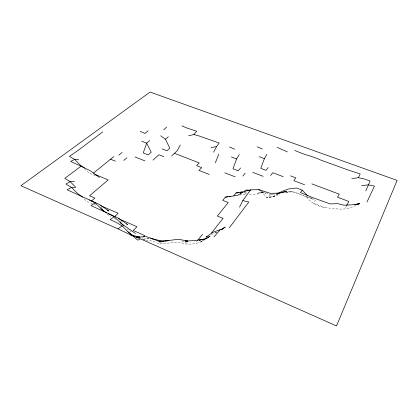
<?xml version="1.0" encoding="UTF-8"?>
<svg xmlns="http://www.w3.org/2000/svg" width="418" height="418" viewBox="0 0 418 418"><rect width="100%" height="100%" fill="white"/><g stroke="black" fill="none" stroke-linecap="round" stroke-linejoin="round"><path stroke-width="0.31" stroke-dasharray="2.09 1.57" d="M345.561 207.762L346.381 206.168M260.989 191.397L266.616 197.437L268.189 197.542L270.436 194.422L273.565 193.868M196.361 241.928L197.15 240.951M141.958 238.657L142.773 237.785M204.883 239.66C198.921 243.778 191.292 244.666 184.223 243.809C175.915 240.799 167.613 243.903 159.164 243.934L153.166 241.285L144.273 239.76M277.876 193.811L272.86 196.831L266.616 197.437L274.474 196.455L280.107 193.942M202.814 240.439L200.044 242.1L203.3 240.381M216.54 232.262L210.108 235.303M278.304 193.895L272.86 196.831L274.474 196.455L268.189 197.542M216.545 232.335L215.458 232.915L216.467 232.56M355.697 205.41C348.199 209.972 339.489 209.538 331.16 208.159C321.505 208.039 310.955 204.465 305.871 195.734M274.919 193.868L270.436 194.422L264.965 192.29L257.201 193.236L263.366 192.123L255.184 194.657L248.83 194.151M261.631 192.447L263.366 192.123M143.343 239.195L149.513 238.344M143.045 239.258L149.393 238.364M287.584 191.972L293.269 191.596L315.438 200.091L313.552 203.247L324.911 207.621M285.499 192.369L290.656 191.731L297.595 193.555L308.808 197.855L307.486 196.439M285.729 192.526L293.269 191.596M239.535 195.028L246.322 194.203M244.52 192.285L248.151 193.717M244.248 192.745L246.453 193.618M95.398 175.738L89.149 173.12L84.99 169.363M181.788 240.946L187.154 243.276M92.368 203.754L86.939 201.387L83.48 198.461M94.008 204.47L96.192 205.421M100.581 207.338L102.781 208.295M113.957 218.494L115.65 219.241M120.191 221.232L123.038 222.486M158.913 241.829L162.466 243.396M131.341 231.629L129.59 230.856L127.208 228.803M261.469 191.104L265.848 193.424L263.648 192.191M309.973 197.448L312.612 199.318L310.663 197.918M107.18 214.11L110.571 217.01"/><path stroke-width="0.63" d="M239.242 154.644L236.578 158.955L232.983 168.783L238.197 170.784L240.585 167.984M266.877 154.388L264.385 158.647L260.78 168.37L266.02 170.345L268.173 167.581M215.348 162.827L218.75 154.164M365.823 190.864L370.113 180.968L364.355 178.993L358.404 177.702L351.784 178.611M358.404 177.702L360.206 173.93L348.873 170.267L321.421 160.35A87.858 66.013 30.9 0 0 310.731 156.175A106.339 99.782 41.5 0 1 294.8 150.423M367.014 201.993L374.46 186.073L368.352 184.84L361.57 185.712M239.519 207.203L242.769 200.603L250.675 189.824L258.732 189.657L270.456 193.335L278.404 193.147L286.638 191.345L280.551 192.86L276.69 193.32M346.653 205.635L348.811 201.434L337.566 197.191L339.228 194.151L311.849 183.873M213.588 152.209L216.571 146.54L219.225 143.05L198.968 135.918L193.931 134.559L188.68 135.714M180.257 144.978L177.232 150.726L171.631 155.945M270.592 175.518L272.714 172.723L283.216 176.683M211.529 232.936L223.045 218.395L217.334 216.038L228.254 202.558L222.726 200.326L225.386 197.118L237.487 195.389L246.442 189.981L250.021 190.315M240.251 194.13L242.043 191.878L243.145 192.311M307.256 195.467L302.287 190.19L300.453 192.484L312.089 197.374L330.063 203.916L337.66 203.66L343.951 205.154L351.449 204.888L359.13 203.832L355.478 204.601M197.542 240.465L202.615 234.211M233.819 195.687L235.998 193.001L242.043 191.878M229.393 227.658L248.83 202.009L242.769 200.603M193.931 134.559L196.674 131.215L186.809 127.971L181.966 125.881M242.863 176.015L245.214 173.177M213.974 236.928L220.046 229.806L222.538 229.158M143.593 236.917L144.821 235.611L133.248 230.506L136.942 226.728L118.315 218.567M114.407 216.853L118.184 213.274L100.686 205.661M163.793 129.763L166.683 127.046M148.113 130.698L145.046 133.483L140.155 131.315M152.951 160.115L158.918 154.754L163.83 156.677M162.059 148.897L166.96 150.793L169.818 148.202L165.45 139.241L168.313 136.733M91.479 201.021L94.876 198.08L89.572 195.786L108.189 179.897L94.62 174.228M149.707 140.558L146.655 143.134L143.243 152.946L148.176 154.89L151.222 152.22L146.655 143.134L141.728 141.227M123.723 160.439L126.983 157.706M102.682 131.947L77.267 151.002L69.451 156.337L74.623 159.41L79.911 164.77L84.608 168.25M118.848 155.151L122.15 152.455M93.392 173.151L113.926 156.489M99.395 177.41L90.319 170.8L81.05 166.192L64.748 178.392L70.187 181.668L75.752 187.285L71.426 187.348L67.12 189.782L99.285 204.407L108.863 210.949L107.201 210.223M118.012 228.871L130.197 234.728L142.585 239.786L336.532 325.935L397.1 180.404L150.072 92.064L20.9 185.733L118.012 228.871L122.061 225.861L128.002 231.854L137.538 240.01L139.936 239.692M123.869 225.934L114.203 216.738L110.133 219.607L116.084 222.345L122.061 225.861M205.907 238.95L206.931 238.239M207.96 237.529L210.014 236.113L204.475 239.441M222.11 229.189L225.208 227.052L220.871 229.654M103.789 211.21L95.137 202.923L90.967 205.583L118.132 218.029L127.615 224.492L126.471 223.991M278.435 193.477L281.774 191.47L288.629 188.957L296.514 187.995L302.287 190.19M358.534 204.094L359.668 203.566L354.845 204.679M207.14 236.63L205.954 237.163L213.112 232.183L220.046 229.806M244.222 191.522L250.675 189.824M199.318 240.167L207.098 238.375M199.376 240.193L200.614 239.937M201.852 239.681L204.329 239.169L194.71 240.569L185.069 241.129L188.043 241.149L178.685 239.258L162.336 241.254L158.929 241.233L146.425 236.614L136.373 237.147L139.497 237.215M211.053 147.638L216.571 146.54M225.386 197.118L227.867 196.815M229.111 196.664L230.349 196.512M235.998 193.001L239.039 192.635M240.261 192.489L241.479 192.337M163.637 241.139L162.336 241.254L152.659 238.798M165.585 240.967L168.835 240.674L158.929 241.233M74.477 181.678L70.187 181.668L65.919 184.019L71.426 187.348L77.058 193.022L82.618 197.16M78.652 159.692L74.623 159.41L70.616 161.432L81.05 166.192M130.197 234.728L140.119 237.231M259.16 156.708L264.385 158.647M290.5 175.858L295.792 177.843L293.838 180.691L304.586 184.746M231.368 156.99L236.578 158.955M252.712 172.362L263.173 176.349M174.452 153.317L199.276 162.931L196.606 165.669L201.685 167.644L198.999 170.445L209.308 174.484M224.811 172.822L235.229 176.856M135.077 156.954L144.931 160.878M110.561 159.221L115.472 161.212M277.087 147.324L287.391 151.901M257.211 146.807L262.358 149.001M258.732 189.657L260.351 190.347M229.492 146.979L234.629 149.195M150.663 238.187L152.424 238.965M89.457 199.914L95.137 202.923M108.34 213.619L114.203 216.738M135.427 233.437L120.055 222.653M160.658 135.761L165.45 139.241M100.884 208.723L106.611 212.987M128.002 231.854L133.974 236.306"/></g></svg>
